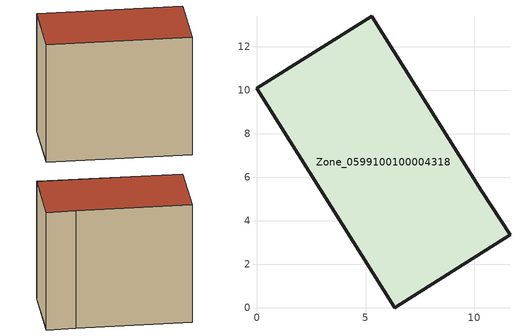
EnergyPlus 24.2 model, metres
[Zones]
Zone_0599100100004318
 floor ground (C_G): 0,10.08 5.28,13.4 10.34,5.36 11.63,3.35 6.33,0 z0
 wall outside (C_F): 5.28,13.4 0,10.08 6.33,0 11.63,3.35 10.34,5.36 5.28,13.4 z0:10.38
 roof outside (C_R): 0,10.08 6.33,0 11.63,3.35 10.34,5.36 5.28,13.4 z10.38
[BUILDING]
Pand.0599100100004318: North Axis=0; Terrain=City; Loads Convergence Tolerance Value=0.04; Temperature Convergence Tolerance Value=0.4; Solar Distribution=FullExterior; Maximum Number of Warmup Days=25; Minimum Number of Warmup Days=1
[Site:Location]
Rotterdam.The.Hague.AP_ZH_NLD Design_Conditions: Latitude=51.96; Longitude=4.45; Time Zone=1; Elevation=-4.5
[SITE:GROUNDTEMPERATURE:BUILDINGSURFACE]
18, 18, 18, 18, 18, 18, 18, 18, 18, 18, 18, 18
[MATERIAL] Thermal Absorptance=0.9; Solar Absorptance=0.7; Visible Absorptance=0.7
Name | Roughness | Thickness | Conductivity | Density | Specific Heat
G.TI.2006-2014 | MediumSmooth | 0.15 | 0.06 | 540 | 1210
F.TI.2006-2014 | Rough | 0.3 | 0.12 | 1920 | 840
R.TI.2006-2014 | MediumRough | 0.2 | 0.08 | 1500 | 1000
[CONSTRUCTION]
C_G: G.TI.2006-2014
C_F: F.TI.2006-2014
C_R: R.TI.2006-2014
[ZONE]
Zone_0599100100004318: Type=1; Multiplier=1; Ceiling Height=Autocalculate; Volume=Autocalculate; Floor Area=autocalculate; Part of Total Floor Area=Yes
[ZONEINFILTRATION:DESIGNFLOWRATE]
Infil_Zone_0599100100004318: Zone or ZoneList or Space or SpaceList=Zone_0599100100004318; Schedule=AlwaysOn; Design Flow Rate Calculation Method=Flow/Area; Flow Rate per Floor Area=0.0015; Constant Term Coefficient=1; Temperature Term Coefficient=0; Velocity Term Coefficient=0; Velocity Squared Term Coefficient=0
[HVACTEMPLATE:ZONE:IDEALLOADSAIRSYSTEM]
Zone_0599100100004318: Maximum Heating Supply Air Temperature=50; Minimum Cooling Supply Air Temperature=13; Maximum Heating Supply Air Humidity Ratio=0.0156; Minimum Cooling Supply Air Humidity Ratio=0.0077; Heating Limit=NoLimit; Cooling Limit=NoLimit; Dehumidification Control Type=ConstantSensibleHeatRatio; Cooling Sensible Heat Ratio=0.7; Dehumidification Setpoint=60; Humidification Control Type=None; Humidification Setpoint=30; Outdoor Air Method=None; Outdoor Air Flow Rate per Person=0.00944; Outdoor Air Flow Rate per Zone Floor Area=0; Outdoor Air Flow Rate per Zone=0; Demand Controlled Ventilation Type=None; Outdoor Air Economizer Type=NoEconomizer; Heat Recovery Type=None; Sensible Heat Recovery Effectiveness=0.7; Latent Heat Recovery Effectiveness=0.65
[ZONECONTROL:THERMOSTAT]
ThermostatControl_Zone_0599100100004318: Zone or ZoneList=Zone_0599100100004318; Control Type Schedule=DualSetpointControlType; Control 1=Thermostat_Zone_0599100100004318; Temperature Difference Between Cutout And Setpoint=0
[THERMOSTATSETPOINT:DUALSETPOINT]
Thermostat_Zone_0599100100004318: Heating Setpoint Temperature Schedule=HeatingSetpoint_Zone_0599100100004318; Cooling Setpoint Temperature Schedule=CoolingSetpoint_Zone_0599100100004318
[SCHEDULE:COMPACT]
HeatingSetpoint_Zone_0599100100004318: Through: 12/31, For: AllDays, Until: 24:00, 21
CoolingSetpoint_Zone_0599100100004318: Through: 12/31, For: AllDays, Until: 24:00, 24
DualSetpointControlType: Through: 12/31, For: AllDays, Until: 24:00, 4
AlwaysOn: Through: 12/31, For: AllDays, Until: 24:00, 1
